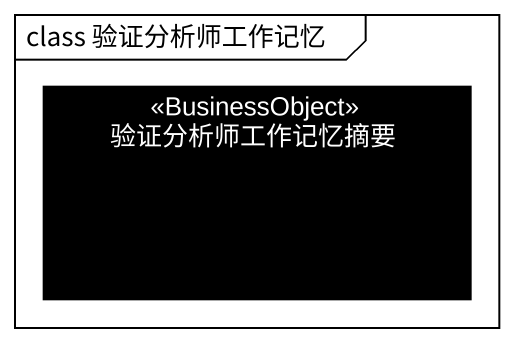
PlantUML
@startuml
mainframe class 验证分析师工作记忆
hide circle
hide empty members
class 验证分析师工作记忆摘要 <<BusinessObject>> #000000
@enduml
